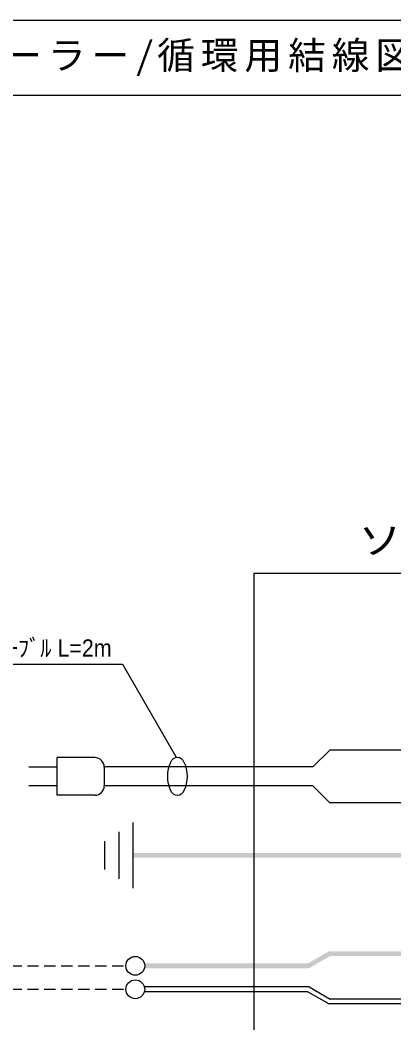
# Model space of a CAD drawing. Units: millimetres, scale not verified. Extents: x -1248 to 1240, y -219 to 343.
# Drawn here: x -288.4 to -209, y 129.5 to 342.8 of the extents above; entities that cross this region are included whole.
import ezdxf
from ezdxf.enums import TextEntityAlignment as Align

# ---------------------------------------------------------------- set-up
doc = ezdxf.new("R2010")
doc.units = ezdxf.units.MM
doc.header["$LTSCALE"] = 2
doc.linetypes.add('DASHED1', pattern=[1.8, 1.2, -0.6])
doc.layers.add('0-0', color=4, linetype='Continuous')
doc.layers.add('F-0', color=2, linetype='Continuous')
doc.styles.add('ＭＳ ゴシック', font='')
doc.styles.add('ＭＳ Ｐゴシック', font='')
doc.styles.get('ＭＳ ゴシック').set_extended_font_data('MS Gothic')
doc.styles.get('ＭＳ Ｐゴシック').set_extended_font_data('MS PGothic')

msp = doc.modelspace()

# ---------------------------------------------------------------- linework, layer by layer
at = {"layer": '0-0', "color": 7}
for p, q in [((-238.785, 225.161), (-238.785, 15.161)), ((-238.785, 225.161), (-78.785, 225.161)), ((-311.015, 205.794), (-266.67, 205.794)), ((-266.67, 205.794), (-255.267, 186.043)), ((-280.579, 177.936), (-280.579, 185.936)), ((-272.579, 185.936), (-280.579, 185.936)), ((-222.68, 187.561), (-226.28, 183.961)), ((-204.785, 187.561), (-222.68, 187.561)), ((-280.579, 183.936), (-286.579, 183.936)), ((-226.28, 183.961), (-270.579, 183.961)), ((-270.579, 183.936), (-270.579, 179.936)), ((-280.579, 179.936), (-286.579, 179.936)), ((-272.579, 177.936), (-280.579, 177.936)), ((-205.285, 176.361), (-222.68, 176.361)), ((-264.49, 172.161), (-264.49, 158.161)), ((-267.49, 170.161), (-267.49, 160.161)), ((-270.49, 168.161), (-270.49, 162.161))]:
    msp.add_line(p, q, dxfattribs=at)
at = {"layer": '0-0', "color": 7, "linetype": 'DASHED1'}
for p, q in [((-326.506, 141.661), (-265.98, 141.661)), ((-326.506, 136.661), (-265.98, 136.661))]:
    msp.add_line(p, q, dxfattribs=at)
at = {"layer": '0-0'}
for p, q in [((-227.05, 137.161), (-261.98, 137.161)), ((-227.05, 137.161), (-222.546, 134.561)), ((-227.318, 136.161), (-261.98, 136.161)), ((-227.318, 136.161), (-222.814, 133.561)), ((-205.285, 134.561), (-222.546, 134.561)), ((-205.285, 133.561), (-222.814, 133.561))]:
    msp.add_line(p, q, dxfattribs=at)
at = {"layer": '0-0', "color": 7}
msp.add_lwpolyline([(-222.68, 176.361), (-226.28, 179.961), (-270.579, 179.961)], dxfattribs=at)
for centre in [(-263.98, 141.661), (-263.98, 136.661)]:
    msp.add_circle(centre, 2, dxfattribs=at)
for centre, start, end in [((-272.579, 183.936), 0, 90), ((-272.579, 179.936), 270, 0)]:
    msp.add_arc(centre, 2, start, end, dxfattribs=at)
msp.add_ellipse((-255.03, 181.961), major_axis=(0, -4.109), ratio=0.5, dxfattribs=at)
at = {"layer": '0-0', "color": 3}
for points in [[(-264.49, 165.661), (-264.49, 164.661), (-261.285, 165.661), (-261.285, 164.661)], [(-257.285, 165.661), (-257.285, 164.661), (-253.285, 165.661), (-253.285, 164.661)], [(-249.285, 165.661), (-249.285, 164.661), (-245.285, 165.661), (-245.285, 164.661)], [(-241.285, 165.661), (-241.285, 164.661), (-237.285, 165.661), (-237.285, 164.661)], [(-233.285, 165.661), (-233.285, 164.661), (-229.285, 165.661), (-229.285, 164.661)], [(-225.285, 165.661), (-225.285, 164.661), (-221.285, 165.661), (-221.285, 164.661)], [(-217.285, 165.661), (-217.285, 164.661), (-213.285, 165.661), (-213.285, 164.661)], [(-209.285, 165.661), (-209.285, 164.661), (-205.285, 165.661), (-205.285, 164.661)]]:
    msp.add_solid(points, dxfattribs=at)
at = {"layer": '0-0', "color": 2}
for points in [[(-261.285, 165.661), (-261.285, 164.661), (-257.285, 165.661), (-257.285, 164.661)], [(-253.285, 165.661), (-253.285, 164.661), (-249.285, 165.661), (-249.285, 164.661)], [(-245.285, 165.661), (-245.285, 164.661), (-241.285, 165.661), (-241.285, 164.661)], [(-237.285, 165.661), (-237.285, 164.661), (-233.285, 165.661), (-233.285, 164.661)], [(-229.285, 165.661), (-229.285, 164.661), (-225.285, 165.661), (-225.285, 164.661)], [(-221.285, 165.661), (-221.285, 164.661), (-217.285, 165.661), (-217.285, 164.661)], [(-213.285, 165.661), (-213.285, 164.661), (-209.285, 165.661), (-209.285, 164.661)]]:
    msp.add_solid(points, dxfattribs=at)
at = {"layer": '0-0', "color": 7}
for points in [[(-222.546, 143.761), (-222.814, 144.761), (-227.318, 142.161)], [(-227.318, 142.161), (-227.05, 141.161), (-222.546, 143.761)], [(-205.285, 143.761), (-205.285, 144.761), (-222.814, 144.761)], [(-222.546, 143.761), (-205.285, 143.761), (-222.814, 144.761)], [(-261.98, 142.161), (-261.98, 141.161), (-227.05, 141.161)], [(-227.318, 142.161), (-261.98, 142.161), (-227.05, 141.161)]]:
    msp.add_solid(points, dxfattribs=at)
at = {"layer": 'F-0', "color": 5}
msp.add_line((-408.405, 326.82), (399.595, 326.82), dxfattribs=at)
msp.add_lwpolyline([(-408.405, -219.18), (-408.405, 342.82), (399.595, 342.82)], dxfattribs=at)

# ---------------------------------------------------------------- texts
at = {"layer": '0-0', "color": 7, "style": 'ＭＳ Ｐゴシック', "width": 1.15}
msp.add_text('ソーラー+循環 端子ボックス', height=5.865, dxfattribs=at).set_placement((-216.601, 227.488), align=Align.BOTTOM_LEFT)
at = {"layer": '0-0', "style": 'ＭＳ Ｐゴシック', "width": 0.95}
msp.add_text('AC電源ｹｰﾌﾞﾙ L=2m', height=3.666, dxfattribs=at).set_placement((-309.488, 206.323), align=Align.BOTTOM_LEFT)
at = {"layer": 'F-0', "color": 7, "insert": (-398.405, 330.82), "char_height": 5.865, "attachment_point": 7, "style": 'ＭＳ ゴシック'}
msp.add_mtext('\\T1.16;陽のまど・SS-F16/F17\\~ソーラー/循環用結線図・操作スイッチ(5P)', dxfattribs=at)

doc.saveas('drawing.dxf')
